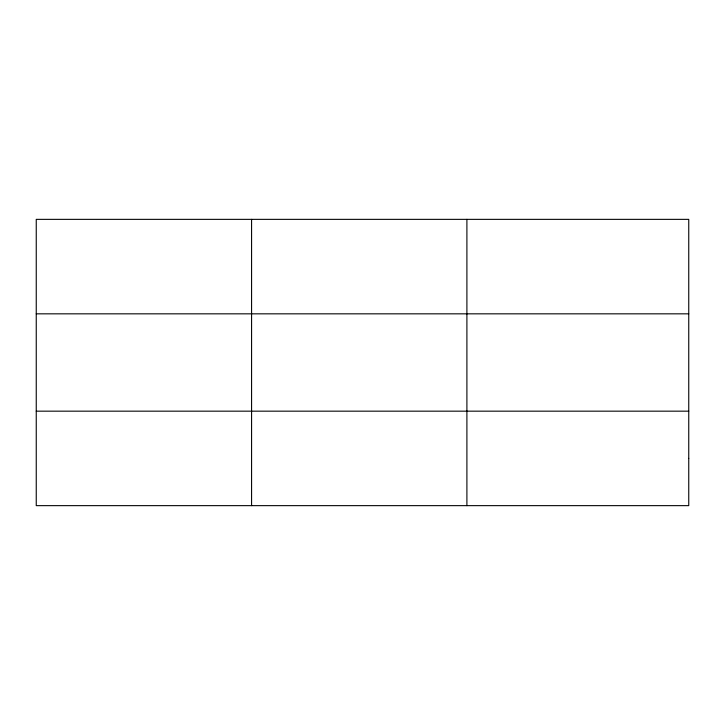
<?xml version="1.0" encoding="UTF-8"?>
<svg xmlns="http://www.w3.org/2000/svg" width="725" height="725" viewBox="0 0 725 725"><rect width="100%" height="100%" fill="white"/><g stroke="black" fill="none" stroke-linecap="round" stroke-linejoin="round"><path stroke-width="1.09" d="M251.575 219.358L251.575 505.642M466.9 219.358L466.9 505.642M36.25 313.834L688.75 313.834M36.25 411.166L688.75 411.166M688.75 458.399L688.75 505.642L36.25 505.642L36.25 219.358L688.75 219.358L688.75 458.399"/></g></svg>
